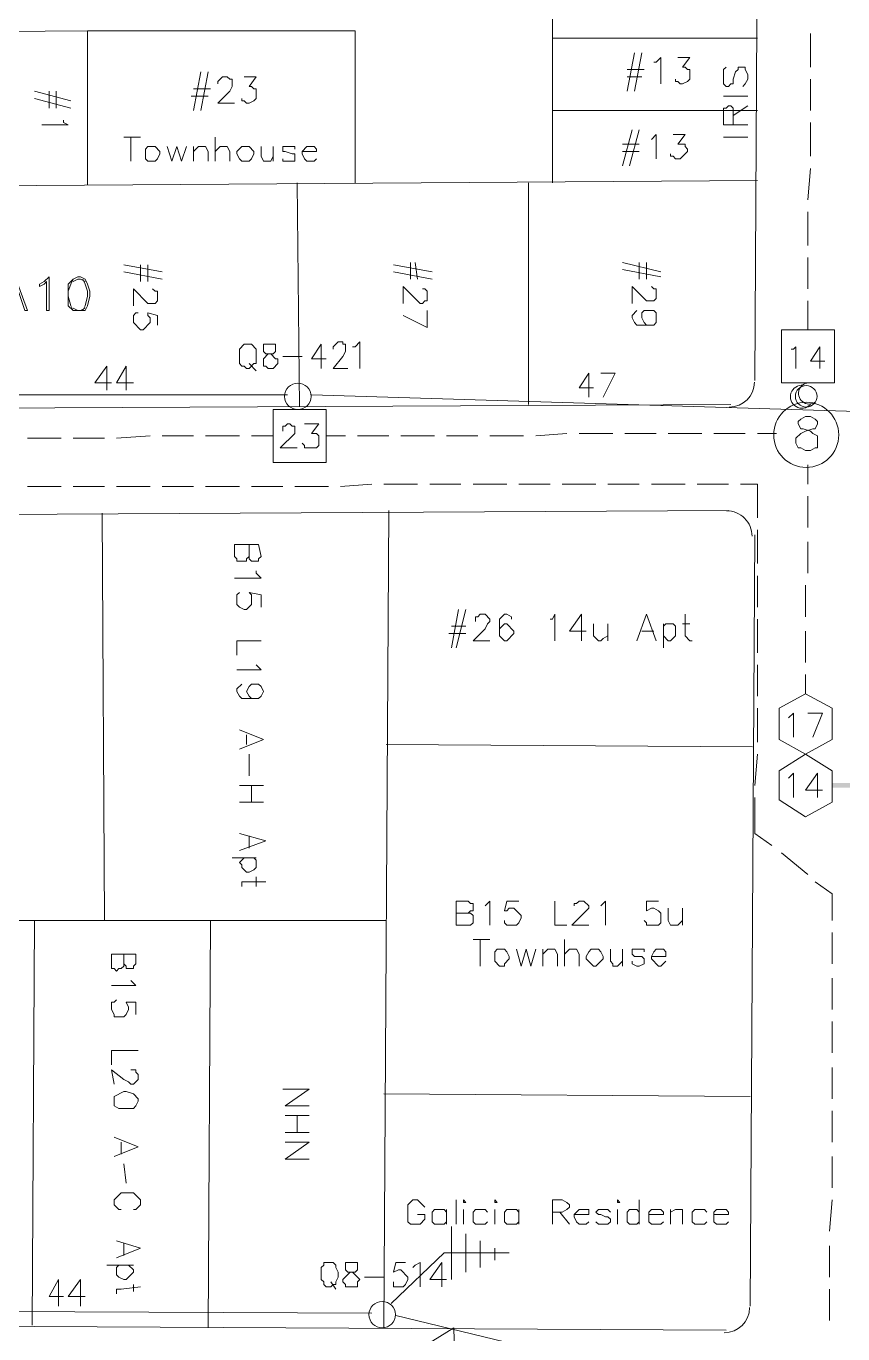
# Model space of a CAD drawing. Header units: millimetres. Extents: x 5.9 to 40.1, y 2 to 30.5.
# Drawn here: x 20.241 to 21.81, y 20.307 to 22.817 of the extents above; entities that cross this region are included whole.
import ezdxf

# ---------------------------------------------------------------- set-up
doc = ezdxf.new("R2010")
doc.units = ezdxf.units.MM
for name, color, linetype, true_color in [('PDF_S31$Actives-Amplifier', 92, 'Continuous', 0x00b800), ('PDF_S31$Actives-LineExtender', 94, 'Continuous', 0x009500), ('PDF_S31$Cable-565', 23, 'Continuous', 0xdd8a6e), ('PDF_S31$LOTS', 254, 'Continuous', 0xdcdcdc), ('PDF_S31$MDU', 153, 'Continuous', 0x6ea5dd), ('PDF_S31$ROAD', 8, 'Continuous', 0x808080), ('PDF_S31$SDU', 157, 'Continuous', 0x396472), ('PDF_S31$Symbols-Ground', 12, 'Continuous', 0xb80000)]:
    doc.layers.add(name, color=color, linetype=linetype, true_color=true_color)
for name, color, linetype in [('PDF_S31$CAAER01', 7, 'Continuous'), ('PDF_S31$NAME-ROAD', 7, 'Continuous'), ('PDF_S31$Passives-Highleg', 7, 'Continuous'), ('PDF_S31$Passives-Splt2way', 7, 'Continuous'), ('PDF_S31$Passives-TapOffs', 7, 'Continuous'), ('PDF_S31$POLE', 7, 'Continuous'), ('PDF_S31$STRAND', 7, 'Continuous')]:
    doc.layers.add(name, color=color, linetype=linetype)

msp = doc.modelspace()

# ---------------------------------------------------------------- hatches: boundary and pattern name
at = {"layer": 'PDF_S31$CAAER01', "transparency": 33554559}
for points in [[(21.7889, 21.3642), (21.7889, 21.3549), (21.8259, 21.3642)], [(21.8259, 21.3642), (21.7889, 21.3549), (21.8259, 21.3549)]]:
    msp.add_hatch(color=256, dxfattribs=at).paths.add_polyline_path(points)

# ---------------------------------------------------------------- linework, layer by layer
at = {"layer": 'PDF_S31$Actives-Amplifier', "lineweight": 13}
for points in [[(20.2203, 22.3358), (20.2435, 22.2711), (20.2389, 22.2711), (20.2203, 22.3266), (20.1972, 22.2711), (20.1926, 22.2711)], [(20.2805, 22.2711), (20.2805, 22.3266), (20.2759, 22.3219), (20.2666, 22.3173), (20.2666, 22.3219), (20.2759, 22.3266), (20.2851, 22.3358), (20.2851, 22.2711)], [(20.3406, 22.3358), (20.3453, 22.3358), (20.3545, 22.3312), (20.3592, 22.3219), (20.3638, 22.3081), (20.3638, 22.2988), (20.3592, 22.2803), (20.3545, 22.2711), (20.3314, 22.2711), (20.3221, 22.2803), (20.3221, 22.3219), (20.3314, 22.3312)]]:
    msp.add_lwpolyline(points, close=True, dxfattribs=at)
for points in [[(20.3314, 22.2711), (20.3268, 22.2803), (20.3221, 22.2988), (20.3221, 22.3081), (20.3268, 22.3219), (20.3314, 22.3312)], [(20.3314, 22.3266), (20.3406, 22.3312), (20.3453, 22.3312), (20.3545, 22.3266)], [(20.3499, 22.3312), (20.3545, 22.3219), (20.3592, 22.3081), (20.3592, 22.2988), (20.3545, 22.2803), (20.3499, 22.2711)], [(20.3545, 22.2757), (20.3453, 22.2711), (20.3406, 22.2711), (20.3314, 22.2757)]]:
    msp.add_lwpolyline(points, dxfattribs=at)
at = {"layer": 'PDF_S31$Actives-LineExtender', "lineweight": 9}
msp.add_lwpolyline([(21.0671, 20.1565), (20.9283, 20.2352), (21.0625, 20.3185)], close=True, dxfattribs=at)
at = {"layer": 'PDF_S31$Cable-565', "lineweight": 13}
for points in [[(21.7473, 22.7384), (21.7473, 22.8032)], [(21.7473, 22.6551), (21.7473, 22.7152)], [(21.7473, 22.5672), (21.7473, 22.632)], [(21.7426, 22.4839), (21.7473, 22.544)], [(21.7426, 22.396), (21.7426, 22.4608)], [(21.7426, 22.3127), (21.7426, 22.3728)], [(21.7426, 22.234), (21.7426, 22.2896)], [(20.3083, 22.0258), (20.2435, 22.0258)], [(20.3915, 22.0258), (20.3314, 22.0258)], [(20.4795, 22.0304), (20.4147, 22.0258)], [(20.5627, 22.0304), (20.5026, 22.0304)], [(20.6507, 22.0304), (20.5859, 22.0304)], [(20.7154, 22.0304), (20.6738, 22.0304)], [(20.8542, 22.0304), (20.8172, 22.0304)], [(20.9375, 22.0304), (20.8774, 22.0304)], [(21.0254, 22.0304), (20.9607, 22.0304)], [(21.1087, 22.0304), (21.0486, 22.0304)], [(21.1966, 22.0304), (21.1319, 22.0304)], [(21.2799, 22.0351), (21.2198, 22.0304)], [(21.3678, 22.0351), (21.3031, 22.0351)], [(21.4511, 22.0351), (21.391, 22.0351)], [(21.539, 22.0351), (21.4743, 22.0351)], [(21.6223, 22.0351), (21.5622, 22.0351)], [(21.6825, 22.0351), (21.6455, 22.0351)], [(21.7426, 21.9379), (21.7426, 21.9749)], [(20.3083, 21.9333), (20.2435, 21.9333)], [(20.3915, 21.9333), (20.3314, 21.9333)], [(20.4795, 21.9333), (20.4147, 21.9333)], [(20.5627, 21.9333), (20.5026, 21.9333)], [(20.6507, 21.9333), (20.5859, 21.9333)], [(20.7339, 21.9333), (20.6738, 21.9333)], [(20.8219, 21.9333), (20.7571, 21.9333)], [(20.9051, 21.9379), (20.845, 21.9333)], [(20.9931, 21.9379), (20.9283, 21.9379)], [(21.0763, 21.9379), (21.0162, 21.9379)], [(21.1643, 21.9379), (21.0995, 21.9379)], [(21.2475, 21.9379), (21.1874, 21.9379)], [(21.3355, 21.9379), (21.2707, 21.9379)], [(21.4187, 21.9379), (21.3586, 21.9379)], [(21.5067, 21.9379), (21.4419, 21.9379)], [(21.5899, 21.9379), (21.5298, 21.9379)], [(21.6455, 21.8731), (21.6455, 21.9379), (21.6131, 21.9379)], [(21.7426, 21.8546), (21.7426, 21.9148)], [(21.6455, 21.7852), (21.6455, 21.85)], [(21.7426, 21.7667), (21.7426, 21.8269)], [(21.6455, 21.7019), (21.6455, 21.7621)], [(21.738, 21.6834), (21.738, 21.7436)], [(21.6455, 21.614), (21.6455, 21.6788)], [(21.738, 21.5955), (21.738, 21.6557)], [(21.6455, 21.5307), (21.6455, 21.5909)], [(21.738, 21.5354), (21.738, 21.5724)], [(21.6455, 21.4428), (21.6455, 21.5076)], [(21.6408, 21.3595), (21.6455, 21.4197)], [(21.6732, 21.2439), (21.6408, 21.267), (21.6408, 21.3364)], [(21.7426, 21.1883), (21.6917, 21.23)], [(21.7889, 21.1004), (21.7889, 21.1513), (21.7565, 21.1744)], [(21.7889, 21.0171), (21.7889, 21.0773)], [(21.7889, 20.9292), (21.7889, 20.9894)], [(21.7889, 20.8459), (21.7889, 20.9061)], [(21.7889, 20.758), (21.7889, 20.8182)], [(21.7889, 20.6747), (21.7889, 20.7349)], [(21.7889, 20.5868), (21.7889, 20.647)], [(21.7843, 20.5035), (21.7889, 20.5637)], [(21.7843, 20.4156), (21.7843, 20.4758)], [(21.7843, 20.3323), (21.7843, 20.3925)]]:
    msp.add_lwpolyline(points, dxfattribs=at)
at = {"layer": 'PDF_S31$LOTS', "lineweight": 0}
for points in [[(21.6455, 22.9327), (21.2522, 22.9327), (21.2522, 22.5163)], [(20.8728, 22.5163), (20.8728, 22.8078), (20.3592, 22.8078), (20.3592, 22.5117)], [(21.6455, 22.7939), (21.2522, 22.7939)], [(21.6455, 22.6551), (21.2522, 22.6551)], [(21.6455, 22.5209), (19.7067, 22.507)], [(20.7663, 22.086), (20.7617, 22.5163)], [(21.2059, 22.0906), (21.2059, 22.5163)], [(20.3869, 21.8824), (20.3915, 21.1004)], [(20.9283, 20.3185), (20.9375, 21.887)], [(21.6362, 21.4336), (20.9329, 21.4382)], [(20.9329, 21.1004), (16.5002, 21.1004)], [(20.2527, 20.3231), (20.2574, 21.1004)], [(20.5905, 20.3185), (20.5951, 21.1004)], [(21.6316, 20.7626), (20.9283, 20.7673)]]:
    msp.add_lwpolyline(points, dxfattribs=at)
at = {"layer": 'PDF_S31$MDU', "lineweight": 0}
for points in [[(21.0902, 21.1143), (21.0948, 21.1143), (21.0995, 21.1097), (21.0995, 21.0958), (21.0948, 21.0912), (21.0671, 21.0912), (21.0671, 21.1374), (21.0902, 21.1374), (21.0948, 21.1328), (21.0995, 21.1328), (21.0995, 21.1189), (21.0948, 21.1189), (21.0902, 21.1143), (21.0671, 21.1143)], [(21.1226, 21.1282), (21.1319, 21.1374), (21.1319, 21.0912)], [(21.1596, 21.1004), (21.1596, 21.0958), (21.1643, 21.0912), (21.1828, 21.0912), (21.1874, 21.0958), (21.192, 21.105), (21.192, 21.1097), (21.1781, 21.1236), (21.1689, 21.1236), (21.1643, 21.1189), (21.1596, 21.1189), (21.1643, 21.1374), (21.1874, 21.1374)], [(21.2799, 21.0912), (21.2568, 21.0912), (21.2568, 21.1374)], [(21.2938, 21.1282), (21.2938, 21.1328), (21.2984, 21.1328), (21.3031, 21.1374), (21.3123, 21.1374), (21.3216, 21.1282), (21.3216, 21.1236), (21.2892, 21.0912), (21.3216, 21.0912)], [(21.3447, 21.1282), (21.354, 21.1374), (21.354, 21.0912)], [(21.428, 21.1004), (21.4326, 21.0958), (21.4326, 21.0912), (21.4558, 21.0912), (21.4604, 21.0958), (21.4604, 21.1143), (21.4558, 21.1189), (21.4465, 21.1236), (21.4419, 21.1236), (21.4326, 21.1189), (21.4326, 21.1374), (21.4558, 21.1374)], [(21.502, 21.1004), (21.4928, 21.0912), (21.4789, 21.0912), (21.4743, 21.1004), (21.4743, 21.1236)], [(21.502, 21.0912), (21.502, 21.1236)], [(21.1319, 21.0634), (21.0995, 21.0634)], [(21.1134, 21.0125), (21.1134, 21.0634)], [(21.2753, 21.0125), (21.2753, 21.0634)], [(21.2198, 21.0449), (21.2105, 21.0125), (21.2013, 21.0449), (21.192, 21.0125), (21.1828, 21.0449)], [(21.2337, 21.0125), (21.2337, 21.0449)], [(21.2337, 21.0356), (21.2429, 21.0449), (21.2568, 21.0449), (21.2614, 21.0356), (21.2614, 21.0125)], [(21.2753, 21.0356), (21.2846, 21.0449), (21.2984, 21.0449), (21.3031, 21.0356), (21.3031, 21.0125)], [(21.3863, 21.0218), (21.3771, 21.0125), (21.3678, 21.0125), (21.3678, 21.0171), (21.3632, 21.0218), (21.3632, 21.0449)], [(21.3863, 21.0125), (21.3863, 21.0449)], [(21.4049, 21.0218), (21.4049, 21.0171), (21.4141, 21.0125), (21.4187, 21.0125), (21.428, 21.0171), (21.428, 21.0264), (21.4234, 21.031), (21.4095, 21.031), (21.4049, 21.0356), (21.4049, 21.0449), (21.428, 21.0449), (21.428, 21.0403)], [(21.4696, 21.0218), (21.4604, 21.0125), (21.4558, 21.0125), (21.4419, 21.0264), (21.4419, 21.031), (21.4465, 21.0403), (21.4511, 21.0449), (21.465, 21.0449), (21.4696, 21.0403), (21.4696, 21.031), (21.4419, 21.031)]]:
    msp.add_lwpolyline(points, dxfattribs=at)
for points in [[(21.1457, 21.0449), (21.1596, 21.0449), (21.1643, 21.0403), (21.1689, 21.031), (21.1689, 21.0264), (21.1596, 21.0171), (21.1596, 21.0125), (21.1504, 21.0125), (21.1411, 21.0218), (21.1411, 21.0403)], [(21.3262, 21.0449), (21.3401, 21.0449), (21.3447, 21.0403), (21.3493, 21.031), (21.3493, 21.0264), (21.3355, 21.0125), (21.3308, 21.0125), (21.3169, 21.0264), (21.3169, 21.031), (21.3216, 21.0403)]]:
    msp.add_lwpolyline(points, close=True, dxfattribs=at)
at = {"layer": 'PDF_S31$NAME-ROAD', "lineweight": 9}
for points in [[(21.6177, 22.7014), (21.6223, 22.706), (21.627, 22.7152), (21.627, 22.7245), (21.6223, 22.7338), (21.6223, 22.7384), (21.6084, 22.7384), (21.6084, 22.7338), (21.6038, 22.7291), (21.5992, 22.7152), (21.5992, 22.706), (21.5946, 22.706), (21.5899, 22.7014), (21.5853, 22.7014), (21.5807, 22.706), (21.5807, 22.7338), (21.5853, 22.7384)], [(21.627, 22.6829), (21.5807, 22.6829)], [(21.627, 22.6273), (21.5807, 22.6273), (21.5807, 22.6597), (21.5853, 22.6597), (21.5899, 22.6643), (21.5946, 22.6643), (21.5992, 22.6597), (21.5992, 22.6273)], [(21.627, 22.6643), (21.5992, 22.6458)], [(21.627, 22.6042), (21.5807, 22.6042)]]:
    msp.add_lwpolyline(points, dxfattribs=at)
at = {"layer": 'PDF_S31$Passives-Highleg', "lineweight": 9}
msp.add_circle((21.7394, 22.1064), 0.0208, dxfattribs=at)
for centre, radius, start, end in [((21.7311, 22.1056), 0.0221, 83.991, 317.1211), ((21.7449, 22.112), 0.0204, 83.4802, 304.5923)]:
    msp.add_arc(centre, radius, start, end, dxfattribs=at)
at = {"layer": 'PDF_S31$Passives-Splt2way', "lineweight": 9}
msp.add_lwpolyline([(21.738, 22.0675), (21.7473, 22.0675), (21.7565, 22.0628), (21.7611, 22.0582), (21.7611, 22.0536), (21.7565, 22.0443), (21.7519, 22.0443), (21.738, 22.0397), (21.7287, 22.0351), (21.7195, 22.0258), (21.7195, 22.0166), (21.7241, 22.0073), (21.7287, 22.0073), (21.738, 22.0027), (21.7473, 22.0027), (21.7565, 22.0073), (21.7611, 22.0073), (21.7611, 22.0304), (21.7519, 22.0351), (21.7473, 22.0397), (21.7334, 22.0443), (21.7287, 22.0443), (21.7241, 22.0536), (21.7241, 22.0582), (21.7287, 22.0628)], close=True, dxfattribs=at)
msp.add_circle((21.7394, 22.0324), 0.0625, dxfattribs=at)
at = {"layer": 'PDF_S31$Passives-TapOffs', "lineweight": 9}
for points in [[(21.7935, 22.234), (21.7935, 22.1322), (21.6917, 22.1322), (21.6917, 22.234)], [(20.8172, 22.0813), (20.8172, 21.9795), (20.7154, 21.9795), (20.7154, 22.0813)], [(21.6871, 21.5076), (21.738, 21.5354), (21.7889, 21.5076), (21.7889, 21.4474), (21.738, 21.4197), (21.6871, 21.4474)], [(21.6871, 21.3873), (21.738, 21.4197), (21.7889, 21.3873), (21.7889, 21.3271), (21.738, 21.2994), (21.6871, 21.3318)]]:
    msp.add_lwpolyline(points, close=True, dxfattribs=at)
for points in [[(21.7102, 22.197), (21.7149, 22.197), (21.7195, 22.2016), (21.7195, 22.16)], [(21.775, 22.1739), (21.7473, 22.1739), (21.7658, 22.2016), (21.7658, 22.16)], [(20.7339, 22.0397), (20.7339, 22.049), (20.7386, 22.049), (20.7432, 22.0536), (20.7478, 22.0536), (20.7524, 22.049), (20.7571, 22.049), (20.7571, 22.0351), (20.7293, 22.0073), (20.7617, 22.0073)], [(20.7756, 22.0536), (20.8033, 22.0536), (20.7895, 22.0351), (20.7987, 22.0351), (20.8033, 22.0304), (20.8033, 22.0119), (20.7987, 22.0073), (20.7756, 22.0073), (20.7756, 22.0119), (20.771, 22.0166)], [(21.7056, 21.4891), (21.7149, 21.4983), (21.7149, 21.4521)], [(21.7426, 21.4983), (21.7704, 21.4983), (21.7519, 21.4521)], [(21.7056, 21.3734), (21.7149, 21.3827), (21.7149, 21.3364)], [(21.7704, 21.3503), (21.738, 21.3503), (21.7611, 21.3827), (21.7611, 21.3364)]]:
    msp.add_lwpolyline(points, dxfattribs=at)
at = {"layer": 'PDF_S31$POLE', "lineweight": 0}
for points in [[(20.6599, 22.2063), (20.6738, 22.2063), (20.683, 22.197), (20.683, 22.1693), (20.6784, 22.1693), (20.6692, 22.16), (20.6645, 22.16), (20.6599, 22.1646), (20.6553, 22.1646), (20.6507, 22.1693), (20.6507, 22.197)], [(20.6969, 22.2063), (20.7201, 22.2063), (20.7201, 22.1924), (20.7154, 22.1878), (20.7062, 22.1878), (20.6969, 22.1785), (20.6969, 22.1646), (20.7016, 22.1646), (20.7062, 22.16), (20.7154, 22.16), (20.7247, 22.1693), (20.7247, 22.1785), (20.7201, 22.1785), (20.7108, 22.1878), (20.7016, 22.1878), (20.6969, 22.1924)], [(20.8126, 20.4434), (20.8311, 20.4434), (20.8357, 20.4388), (20.8357, 20.4341), (20.8404, 20.4249), (20.8404, 20.4156), (20.8357, 20.4064), (20.8357, 20.4017), (20.8311, 20.4017), (20.8265, 20.3971), (20.8172, 20.3971), (20.8126, 20.4017), (20.8126, 20.4064), (20.808, 20.411), (20.808, 20.4341), (20.8126, 20.4388)], [(20.8542, 20.4434), (20.8774, 20.4434), (20.8774, 20.4295), (20.8728, 20.4249), (20.8635, 20.4249), (20.8496, 20.411), (20.8496, 20.4064), (20.8542, 20.4017), (20.8542, 20.3971), (20.8774, 20.3971), (20.8774, 20.4064), (20.882, 20.411), (20.8681, 20.4249), (20.8589, 20.4249), (20.8542, 20.4295)]]:
    msp.add_lwpolyline(points, close=True, dxfattribs=at)
for points in [[(20.8172, 22.1785), (20.7895, 22.1785), (20.808, 22.2063), (20.808, 22.16)], [(20.8311, 22.197), (20.8311, 22.2016), (20.8404, 22.2109), (20.8496, 22.2109), (20.8496, 22.2063), (20.8542, 22.2063), (20.8542, 22.1924), (20.8496, 22.1831), (20.8311, 22.16), (20.8589, 22.16)], [(20.8681, 22.2016), (20.8728, 22.2016), (20.882, 22.2109), (20.882, 22.16)], [(20.683, 22.1554), (20.6692, 22.1693)], [(20.771, 22.1831), (20.7339, 22.1831)], [(20.9468, 20.4064), (20.9468, 20.3971), (20.9653, 20.3971), (20.9699, 20.4017), (20.9745, 20.411), (20.9745, 20.4156), (20.9607, 20.4295), (20.956, 20.4295), (20.9468, 20.4249), (20.9514, 20.4434), (20.9699, 20.4434)], [(20.9838, 20.4341), (20.9884, 20.4388), (20.9977, 20.4434), (20.9977, 20.3971)], [(21.0486, 20.411), (21.0162, 20.411), (21.0393, 20.4434), (21.0393, 20.3971)], [(20.9283, 20.4156), (20.8913, 20.4156)], [(20.8357, 20.3925), (20.8265, 20.4064)]]:
    msp.add_lwpolyline(points, dxfattribs=at)
for centre in [(20.763, 22.1064), (20.925, 20.3435)]:
    msp.add_circle(centre, 0.0254, dxfattribs=at)
at = {"layer": 'PDF_S31$ROAD', "lineweight": 0}
for points in [[(21.6408, 22.1369), (21.6455, 23.053)], [(19.7114, 22.0813), (19.7067, 22.8032), (20.3592, 22.8078)], [(21.5946, 22.0906), (17.8282, 22.0721)], [(21.5899, 21.887), (15.6118, 21.8546)], [(21.6316, 20.3601), (21.6408, 21.8407)], [(21.5853, 20.3138), (18.0827, 20.3323)]]:
    msp.add_lwpolyline(points, dxfattribs=at)
for centre, start, end in [((21.5913, 22.1342), 270.3131, 359.6595), ((21.5867, 21.8381), 359.6594, 90.3131), ((21.582, 20.3574), 269.6868, 359.6595)]:
    msp.add_arc(centre, 0.0486, start, end, dxfattribs=at)
at = {"layer": 'PDF_S31$SDU', "lineweight": 0}
for points in [[(21.3956, 22.6921), (21.4095, 22.7661)], [(21.4095, 22.6921), (21.4234, 22.7661)], [(21.4465, 22.7476), (21.4511, 22.7476), (21.4604, 22.7569), (21.4604, 22.706)], [(21.4928, 22.7569), (21.5159, 22.7569), (21.502, 22.7384), (21.5067, 22.7384), (21.5113, 22.7338), (21.5159, 22.7338), (21.5159, 22.7152), (21.5113, 22.7106), (21.502, 22.706), (21.4974, 22.706), (21.4928, 22.7106), (21.4881, 22.7106), (21.4881, 22.7152)], [(20.5627, 22.6551), (20.5766, 22.7291)], [(20.5766, 22.6551), (20.5905, 22.7291)], [(20.609, 22.706), (20.609, 22.7106), (20.6183, 22.7199), (20.6275, 22.7199), (20.6321, 22.7152), (20.6368, 22.7152), (20.6368, 22.7014), (20.6321, 22.6921), (20.609, 22.669), (20.6414, 22.669)], [(20.6599, 22.7199), (20.683, 22.7199), (20.6692, 22.7014), (20.6738, 22.7014), (20.6784, 22.6967), (20.683, 22.6967), (20.683, 22.6782), (20.6784, 22.6736), (20.6692, 22.669), (20.6645, 22.669), (20.6599, 22.6736), (20.6553, 22.6736), (20.6553, 22.6782)], [(21.428, 22.7338), (21.3956, 22.7338)], [(21.4234, 22.7199), (21.3956, 22.7199)], [(20.5951, 22.6967), (20.5627, 22.6967)], [(20.2574, 22.6921), (20.3268, 22.6736)], [(20.2574, 22.6782), (20.3268, 22.6597)], [(20.2851, 22.6597), (20.2851, 22.6921)], [(20.299, 22.6597), (20.299, 22.6921)], [(20.5905, 22.6829), (20.5581, 22.6829)], [(20.3129, 22.6366), (20.3129, 22.632), (20.3221, 22.6273), (20.2712, 22.6273)], [(20.4609, 22.6042), (20.4286, 22.6042)], [(20.4424, 22.5579), (20.4424, 22.6042)], [(20.6044, 22.5579), (20.6044, 22.6042)], [(21.3863, 22.5487), (21.4049, 22.6181)], [(21.4002, 22.5487), (21.4187, 22.6181)], [(21.4419, 22.5996), (21.4511, 22.6088), (21.4511, 22.5626)], [(21.4835, 22.6088), (21.5067, 22.6088), (21.4928, 22.5903), (21.5067, 22.5903), (21.5067, 22.5857), (21.5113, 22.5811), (21.5113, 22.5764), (21.4974, 22.5626), (21.4881, 22.5626), (21.4835, 22.5672), (21.4789, 22.5672), (21.4789, 22.5718)], [(20.5489, 22.5857), (20.5396, 22.5579), (20.5304, 22.5857), (20.5211, 22.5579), (20.5118, 22.5857)], [(20.5627, 22.5579), (20.5627, 22.5857)], [(20.5627, 22.5764), (20.572, 22.5857), (20.5859, 22.5857), (20.5905, 22.5764), (20.5905, 22.5579)], [(20.6044, 22.5764), (20.6136, 22.5857), (20.6275, 22.5857), (20.6321, 22.5764), (20.6321, 22.5579)], [(20.7154, 22.5672), (20.7108, 22.5579), (20.6969, 22.5579), (20.6923, 22.5672), (20.6923, 22.5857)], [(20.7154, 22.5579), (20.7154, 22.5857)], [(20.7339, 22.5626), (20.7339, 22.5579), (20.7571, 22.5579), (20.7571, 22.5718), (20.7524, 22.5718), (20.7386, 22.5764), (20.7339, 22.5764), (20.7339, 22.5857), (20.7571, 22.5857), (20.7571, 22.5811)], [(20.7987, 22.5626), (20.7941, 22.5579), (20.7802, 22.5579), (20.7756, 22.5626), (20.771, 22.5718), (20.771, 22.5764), (20.7802, 22.5857), (20.7941, 22.5857), (20.7987, 22.5811), (20.7987, 22.5764), (20.771, 22.5764)], [(21.4187, 22.5903), (21.3863, 22.5903)], [(21.4187, 22.5764), (21.3863, 22.5764)], [(20.4286, 22.359), (20.5026, 22.3451)], [(20.4286, 22.3451), (20.5026, 22.3312)], [(20.4609, 22.3266), (20.4609, 22.359)], [(20.4748, 22.3266), (20.4748, 22.359)], [(20.9468, 22.359), (21.0208, 22.3451)], [(20.9468, 22.3451), (21.0208, 22.3312)], [(20.9792, 22.3312), (20.9792, 22.3636)], [(20.9931, 22.3312), (20.9884, 22.3636)], [(21.3863, 22.3636), (21.4604, 22.3451)], [(21.3863, 22.3497), (21.4604, 22.3358)], [(21.4187, 22.3312), (21.4187, 22.3636)], [(21.4326, 22.3312), (21.4326, 22.3636)], [(21.0023, 22.3127), (21.0069, 22.3127), (21.0116, 22.3081), (21.0116, 22.2896), (21.0069, 22.2896), (21.0023, 22.2849), (20.9977, 22.2849), (20.9653, 22.3173), (20.9653, 22.2849)], [(21.4049, 22.2849), (21.4049, 22.3173), (21.4326, 22.2896), (21.4465, 22.2896), (21.4511, 22.2942), (21.4511, 22.3127), (21.4465, 22.3127), (21.4419, 22.3173)], [(20.4471, 22.2803), (20.4471, 22.3127), (20.4748, 22.2849), (20.4887, 22.2849), (20.4933, 22.2896), (20.4933, 22.3081), (20.4887, 22.3081), (20.4841, 22.3127)], [(21.0116, 22.2711), (21.0116, 22.2387), (20.9653, 22.2618)], [(21.4326, 22.2433), (21.4465, 22.2433), (21.4511, 22.2479), (21.4511, 22.2664), (21.4465, 22.2711), (21.428, 22.2711), (21.4234, 22.2664), (21.4234, 22.2572), (21.428, 22.2479), (21.4326, 22.2433), (21.4141, 22.2433), (21.4095, 22.2479), (21.4049, 22.2572), (21.4049, 22.2618), (21.4141, 22.2711)], [(20.4563, 22.2664), (20.4517, 22.2664), (20.4471, 22.2618), (20.4471, 22.2479), (20.4609, 22.234), (20.4656, 22.234), (20.4795, 22.2479), (20.4795, 22.2572), (20.4748, 22.2618), (20.4748, 22.2664), (20.4933, 22.2618), (20.4933, 22.2433)], [(20.6692, 21.7991), (20.6645, 21.7945), (20.6645, 21.7898), (20.646, 21.7898), (20.646, 21.7945), (20.6414, 21.7991), (20.6414, 21.8222), (20.6877, 21.8222), (20.6923, 21.7991), (20.6877, 21.7945), (20.6877, 21.7898), (20.6738, 21.7898), (20.6692, 21.7945), (20.6692, 21.8222)], [(20.683, 21.7713), (20.683, 21.7667), (20.6923, 21.7575), (20.6414, 21.7575)], [(20.6507, 21.7297), (20.646, 21.7251), (20.646, 21.7066), (20.6507, 21.7019), (20.6599, 21.6973), (20.6645, 21.6973), (20.6738, 21.7066), (20.6738, 21.7251), (20.6692, 21.7297), (20.6923, 21.7251), (20.6923, 21.7019)], [(21.0578, 21.6233), (21.0717, 21.6973)], [(21.0671, 21.6233), (21.0856, 21.6973)], [(21.0856, 21.6649), (21.0578, 21.6649)], [(21.1041, 21.6742), (21.1041, 21.6834), (21.1087, 21.6834), (21.1134, 21.688), (21.1226, 21.688), (21.1319, 21.6788), (21.1319, 21.6742), (21.1272, 21.6695), (21.1226, 21.6603), (21.0995, 21.6371), (21.1319, 21.6371)], [(21.1504, 21.6603), (21.1504, 21.6464), (21.1596, 21.6371), (21.1643, 21.6371), (21.1781, 21.651), (21.1781, 21.6557), (21.1643, 21.6695), (21.1596, 21.6695), (21.1504, 21.6603), (21.1504, 21.6788), (21.1596, 21.688), (21.1643, 21.688), (21.1735, 21.6834), (21.1735, 21.6788)], [(21.2475, 21.6788), (21.2522, 21.6788), (21.2568, 21.688), (21.2568, 21.6371)], [(21.3169, 21.6557), (21.2846, 21.6557), (21.3077, 21.688), (21.3077, 21.6371)], [(21.3586, 21.6464), (21.3493, 21.6418), (21.3447, 21.6371), (21.3401, 21.6371), (21.3308, 21.6464), (21.3308, 21.6695)], [(21.3586, 21.6371), (21.3586, 21.6695)], [(21.4141, 21.6371), (21.4326, 21.688), (21.4511, 21.6371)], [(21.465, 21.6233), (21.465, 21.6695)], [(21.465, 21.6649), (21.4696, 21.6695), (21.4835, 21.6695), (21.4881, 21.6649), (21.4881, 21.6464), (21.4789, 21.6371), (21.4743, 21.6371), (21.465, 21.6464)], [(21.5159, 21.6695), (21.502, 21.6695)], [(21.5205, 21.6371), (21.5159, 21.6371), (21.5067, 21.6464), (21.5067, 21.688)], [(21.0856, 21.651), (21.0532, 21.651)], [(21.4465, 21.6557), (21.4234, 21.6557)], [(20.646, 21.6094), (20.646, 21.6371), (20.6923, 21.6371)], [(20.683, 21.5909), (20.6923, 21.5816), (20.646, 21.5816)], [(20.6738, 21.5261), (20.6877, 21.5261), (20.6923, 21.5307), (20.6969, 21.54), (20.6923, 21.5492), (20.6877, 21.5539), (20.6738, 21.5539), (20.6692, 21.5492), (20.6645, 21.54), (20.6692, 21.5307), (20.6738, 21.5261), (20.6553, 21.5261), (20.6507, 21.5307), (20.646, 21.54), (20.646, 21.5446), (20.6553, 21.5539)], [(20.6507, 21.466), (20.6969, 21.4474), (20.6507, 21.4289)], [(20.6645, 21.4382), (20.6645, 21.4567)], [(20.6692, 21.378), (20.6692, 21.4197)], [(20.6507, 21.3595), (20.6969, 21.3595)], [(20.6738, 21.3271), (20.6738, 21.3595)], [(20.6507, 21.3271), (20.6969, 21.3271)], [(20.6507, 21.267), (20.7016, 21.2531), (20.6507, 21.2346)], [(20.6692, 21.2392), (20.6692, 21.2624)], [(20.6368, 21.2207), (20.683, 21.2207)], [(20.6784, 21.2207), (20.683, 21.2161), (20.683, 21.2022), (20.6784, 21.1976), (20.6692, 21.193), (20.6645, 21.193), (20.6553, 21.2022), (20.6553, 21.2068), (20.6507, 21.2115), (20.6599, 21.2207)], [(20.6553, 21.1652), (20.6553, 21.1744), (20.7016, 21.1744)], [(20.683, 21.1652), (20.683, 21.1837)], [(20.4286, 21.0171), (20.4286, 21.0125), (20.4239, 21.0079), (20.4193, 21.0079), (20.4147, 21.0032), (20.41, 21.0079), (20.4054, 21.0079), (20.4054, 21.0356), (20.4517, 21.0356), (20.4517, 21.0171), (20.4471, 21.0125), (20.4471, 21.0079), (20.4332, 21.0079), (20.4332, 21.0125), (20.4286, 21.0171), (20.4286, 21.0356)], [(20.4424, 20.9847), (20.4517, 20.9755), (20.4054, 20.9755)], [(20.4147, 20.9477), (20.41, 20.9431), (20.4054, 20.9431), (20.4054, 20.9292), (20.41, 20.92), (20.41, 20.9153), (20.4286, 20.9153), (20.4332, 20.92), (20.4378, 20.9292), (20.4378, 20.9338), (20.4332, 20.9431), (20.4517, 20.9431), (20.4517, 20.92)], [(20.4054, 20.8228), (20.4054, 20.8506), (20.4563, 20.8506)], [(20.4424, 20.8135), (20.4517, 20.8135), (20.4517, 20.8089), (20.4563, 20.8043), (20.4563, 20.795), (20.4471, 20.7858), (20.4424, 20.7858), (20.4378, 20.7904), (20.4286, 20.795), (20.4054, 20.8135), (20.41, 20.7858)], [(20.7339, 20.7765), (20.7848, 20.7765), (20.7386, 20.7441), (20.7848, 20.7441)], [(20.7386, 20.7256), (20.7848, 20.7256)], [(20.7617, 20.6932), (20.7617, 20.7256)], [(20.7386, 20.6932), (20.7848, 20.6932)], [(20.41, 20.684), (20.4563, 20.6655), (20.41, 20.647)], [(20.4239, 20.6516), (20.4239, 20.6747)], [(20.7386, 20.6747), (20.7848, 20.6747), (20.7386, 20.6423), (20.7848, 20.6423)], [(20.4332, 20.5961), (20.4286, 20.6331)], [(20.4239, 20.5452), (20.4193, 20.5452), (20.41, 20.5544), (20.41, 20.5637), (20.4239, 20.5776), (20.4471, 20.5776), (20.4609, 20.5637), (20.4609, 20.5544), (20.4517, 20.5452), (20.4471, 20.5452)], [(20.9931, 20.5359), (21.0069, 20.5359), (21.0069, 20.5267), (20.9977, 20.5174), (20.9792, 20.5174), (20.9745, 20.522), (20.9745, 20.5544), (20.9838, 20.5637), (20.9931, 20.5637), (21.0069, 20.5498)], [(21.0671, 20.5174), (21.0671, 20.5637)], [(21.2522, 20.5174), (21.2522, 20.5637), (21.2707, 20.5637), (21.2799, 20.5591), (21.2846, 20.5544), (21.2846, 20.5498), (21.2799, 20.5452), (21.2707, 20.5405), (21.2522, 20.5405)], [(21.4187, 20.5174), (21.4187, 20.5637)], [(21.0486, 20.522), (21.044, 20.5174), (21.0254, 20.5174), (21.0208, 20.522), (21.0208, 20.5405), (21.0254, 20.5452), (21.044, 20.5452), (21.0486, 20.5405)], [(21.0486, 20.5174), (21.0486, 20.5452)], [(21.081, 20.5174), (21.081, 20.5452)], [(21.1272, 20.522), (21.1226, 20.5174), (21.1041, 20.5174), (21.0995, 20.522), (21.0995, 20.5405), (21.1041, 20.5452), (21.1226, 20.5452), (21.1272, 20.5405)], [(21.1411, 20.5174), (21.1411, 20.5452)], [(21.1874, 20.522), (21.1828, 20.5174), (21.1643, 20.5174), (21.1596, 20.522), (21.1596, 20.5405), (21.1643, 20.5452), (21.1828, 20.5452), (21.1874, 20.5405)], [(21.1874, 20.5174), (21.1874, 20.5452)], [(21.2846, 20.5174), (21.266, 20.5405)], [(21.3216, 20.522), (21.3169, 20.5174), (21.3031, 20.5174), (21.2984, 20.522), (21.2938, 20.5313), (21.2938, 20.5359), (21.3031, 20.5452), (21.3216, 20.5452), (21.3216, 20.5359), (21.2938, 20.5359)], [(21.3355, 20.522), (21.3401, 20.5174), (21.3586, 20.5174), (21.3632, 20.522), (21.3632, 20.5267), (21.3586, 20.5313), (21.354, 20.5313), (21.3447, 20.5359), (21.3401, 20.5359), (21.3355, 20.5405), (21.3401, 20.5452), (21.3586, 20.5452), (21.3632, 20.5405)], [(21.3771, 20.5174), (21.3771, 20.5452)], [(21.4187, 20.522), (21.4141, 20.5174), (21.4002, 20.5174), (21.3956, 20.522), (21.3956, 20.5405), (21.4002, 20.5452), (21.4141, 20.5452), (21.4187, 20.5405)], [(21.465, 20.522), (21.4604, 20.5174), (21.4419, 20.5174), (21.4372, 20.522), (21.4372, 20.5359), (21.4372, 20.5405), (21.4419, 20.5452), (21.4604, 20.5452), (21.465, 20.5405), (21.465, 20.5359), (21.4372, 20.5359)], [(21.4789, 20.5174), (21.4789, 20.5452)], [(21.4789, 20.5405), (21.4881, 20.5452), (21.502, 20.5452), (21.502, 20.5174)], [(21.5483, 20.522), (21.5437, 20.5174), (21.5252, 20.5174), (21.5205, 20.522), (21.5205, 20.5405), (21.5252, 20.5452), (21.5437, 20.5452), (21.5483, 20.5405)], [(21.5899, 20.522), (21.5853, 20.5174), (21.5668, 20.5174), (21.5622, 20.522), (21.5622, 20.5359), (21.5622, 20.5405), (21.5668, 20.5452), (21.5853, 20.5452), (21.5899, 20.5405), (21.5899, 20.5359), (21.5622, 20.5359)], [(20.4147, 20.485), (20.4609, 20.4711), (20.4147, 20.4526)], [(20.4286, 20.4573), (20.4286, 20.4804)], [(20.3962, 20.4388), (20.4471, 20.4388)], [(20.4378, 20.4388), (20.4471, 20.4295), (20.4471, 20.4249), (20.4332, 20.411), (20.4286, 20.411), (20.4193, 20.4156), (20.4147, 20.4202), (20.4147, 20.4341), (20.4193, 20.4388)], [(20.4147, 20.3832), (20.4147, 20.3925), (20.4239, 20.3925), (20.4609, 20.3971)], [(20.4471, 20.3879), (20.4471, 20.4017)]]:
    msp.add_lwpolyline(points, dxfattribs=at)
for points in [[(20.4748, 22.5857), (20.4887, 22.5857), (20.498, 22.5764), (20.498, 22.5718), (20.4933, 22.5626), (20.4887, 22.5579), (20.4748, 22.5579), (20.4702, 22.5626), (20.4702, 22.5811)], [(20.6553, 22.5857), (20.6692, 22.5857), (20.6784, 22.5764), (20.6784, 22.5718), (20.6738, 22.5626), (20.6692, 22.5579), (20.6553, 22.5579), (20.6507, 22.5626), (20.646, 22.5718), (20.646, 22.5764)], [(20.4563, 20.758), (20.4563, 20.7534), (20.4517, 20.7441), (20.4471, 20.7395), (20.4193, 20.7395), (20.41, 20.7441), (20.41, 20.7626), (20.4286, 20.7719), (20.4332, 20.7719), (20.4471, 20.7673)], [(21.081, 20.5591), (21.081, 20.5637), (21.0856, 20.5591)], [(21.1411, 20.5591), (21.1411, 20.5637), (21.1457, 20.5591)], [(21.3771, 20.5591), (21.3771, 20.5637), (21.3817, 20.5591)]]:
    msp.add_lwpolyline(points, close=True, dxfattribs=at)
at = {"layer": 'PDF_S31$STRAND', "lineweight": 0}
for points in [[(20.4054, 22.1322), (20.373, 22.1322), (20.3962, 22.1646), (20.3962, 22.1184)], [(20.4471, 22.1322), (20.4147, 22.1322), (20.4332, 22.1646), (20.4332, 22.1184)], [(21.3308, 22.123), (21.3031, 22.123), (21.3216, 22.1507), (21.3216, 22.1045)], [(21.3447, 22.1507), (21.3725, 22.1507), (21.3493, 22.1045)], [(20.3129, 20.3786), (20.2851, 20.3786), (20.3036, 20.411), (20.3036, 20.3601)], [(20.3545, 20.3786), (20.3221, 20.3786), (20.3453, 20.411), (20.3453, 20.3601)]]:
    msp.add_lwpolyline(points, dxfattribs=at)
at = {"layer": 'PDF_S31$STRAND', "color": 254, "lineweight": 0, "true_color": 0xdcdcdc}
for points in [[(20.7432, 22.1091), (19.7576, 22.1091)], [(20.7895, 22.1091), (21.8583, 22.0767)], [(19.9057, 20.3508), (20.9051, 20.3462)], [(20.9514, 20.3416), (21.8491, 20.1241)]]:
    msp.add_lwpolyline(points, dxfattribs=at)
at = {"layer": 'PDF_S31$Symbols-Ground', "lineweight": 0}
for points in [[(21.0578, 20.411), (21.0578, 20.5128)], [(21.0856, 20.4249), (21.0856, 20.4989)], [(21.1134, 20.4341), (21.1134, 20.485)], [(21.1689, 20.4619), (21.044, 20.4619), (20.9422, 20.3647)], [(21.1411, 20.448), (21.1411, 20.4711)]]:
    msp.add_lwpolyline(points, dxfattribs=at)

doc.saveas('drawing.dxf')
